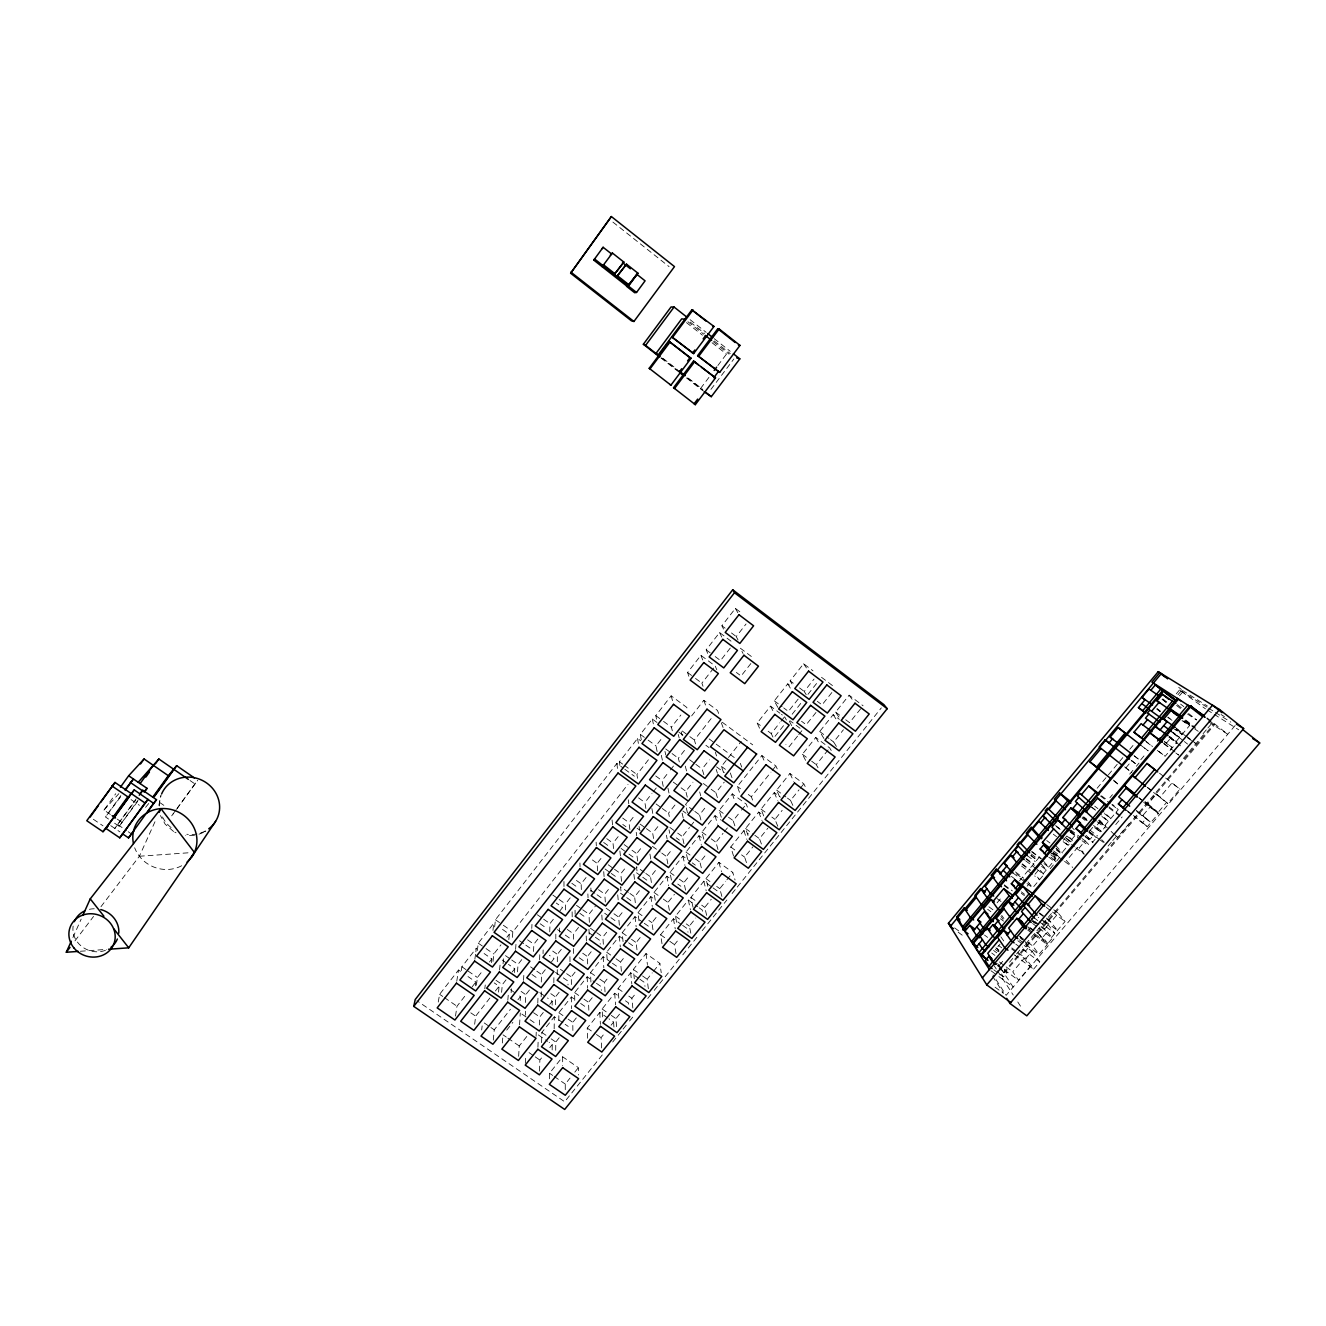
<?xml version="1.0" encoding="UTF-8"?>
<svg xmlns="http://www.w3.org/2000/svg" width="1326" height="1326" viewBox="0 0 1326 1326"><rect width="100%" height="100%" fill="white"/><g stroke="black" fill="none" stroke-linecap="round" stroke-linejoin="round"><path stroke-width="0.75" stroke-dasharray="5 3.75" d="M558.81 1020.688L558.859 1012.716L571.357 996.97L574.44 999.124M559.373 932.145L559.39 928.034M557.235 974.627L557.285 968.991M557.318 961.731L557.384 954.355L562.423 947.957M555.71 1050.308L555.776 1042.037L559.506 1037.346M555.379 1004.71L555.461 996.903L560.467 990.572M555.793 939.139L555.843 933.802M553.82 982.649L553.903 976.98M554.169 1028.81L554.301 1016.777L563.583 1023.208M552.163 1049.943L552.246 1044.507L549.163 1042.385M552.13 1005.174L552.196 1001.246L547.522 998.014M549.412 1078.8L549.511 1073.248L562.655 1056.805L578.401 1067.662L578.55 1074.988M549.76 931.847L549.942 923.609L554.981 917.161M541.588 1042.667L541.87 1032.44L554.301 1016.777M541.174 996.804L541.406 989.097M539.533 1071.143L539.864 1060.054L543.577 1055.397M543.047 953.593L543.146 949.946M539.467 1024.998L539.732 1016.976L543.461 1012.252M541.29 982.069L541.522 974.477L545.284 969.704M537.925 1047.225L538.141 1041.076M536.085 1036.269L536.234 1032.241M537.776 1003.169L537.991 997.351M539.599 959.709L539.798 954.223M533.533 951.471L533.848 944.195L538.886 937.78M158.855 805.363L161.026 795.053M525.328 1063.303L525.693 1055.993M531.776 928.449L531.975 924.355M525.328 1015.219L525.527 1011.257M525.361 1002.473L525.776 994.666L529.522 989.925M523.521 980.362L523.969 972.82M519.56 1024.882L520.273 1012.981M518.648 1056.325L519.245 1045.982L529.124 1033.534M520.19 1000.55L520.438 996.605L517.09 994.285M517.521 971.875L518.018 964.383L521.781 959.593M515.615 949.383L515.996 943.963M514.471 972.538L514.753 968.759L508.471 964.4M511.14 992.627L511.422 988.782M512.4 937.399L512.83 931.913L628.027 784.312M507.825 1000.218L508.289 994.367M502.339 1042.998L502.852 1036.882M508.836 939.587L509.3 934.15L501.526 928.714M501.609 992.329L502.289 984.638L506.035 979.881M503.068 963.77L503.565 958.234M498.543 992.113L499.09 986.279L494.233 982.898M499.554 970.085L500.267 962.659M493.289 1040.114L494.25 1029.821L510.46 1009.252M493.023 961.449L493.819 953.991L500.963 944.841M491.465 962.676L491.88 958.93L484.106 953.543M494.648 926.94L495.443 919.73L616.872 763.461L623.237 768.102M481.686 1029.97L482.134 1025.893M492.957 930.421L493.753 923.294L478.288 943.2L477.31 950.543M484.802 988.848L485.25 984.986M474.658 1024.269L475.653 1016.164L490.454 997.285M476.415 985.185L477.393 977.494L482.216 971.312M475.404 985.831L475.885 982.019L467.995 976.566M474.874 959.245L475.603 953.692M475.852 951.836L476.349 948.14L461.879 966.77L461 972.455M455.498 1016.081L456.989 1006.235L465.807 994.931M456.757 981.29L458.514 970.019L461.68 972.19M438.243 1002.075L439.619 994.318L458.514 970.019M72.913 937.532L81.168 919.117M100.975 906.686L139.379 856.248L155.125 821.44M110.34 814.413L103.975 810.087L115.743 793.727M108.517 819.054L105.467 816.982L120.848 795.6M120.484 796.976L105.467 816.982M136.197 798.799L114.749 828.518L135.716 800.142M114.6 823.214L119.174 826.313L138.119 800.059M119.174 826.313L137.639 801.401M175.993 809.904L171.269 816.402L173.258 813.783M177.17 808.28L196.778 781.462M176.607 809.258L197.723 780.235M700.658 388.369L709.261 376.949M717.863 365.528L726.466 354.092L729.234 354.937M710.935 389.396L733.858 358.998M74.969 940.863L93.549 916.448M723.548 629.088L721.908 625.756L735.383 608.402L741.764 613.225M688.857 676.293L687.564 672.497L700.907 655.342L715.228 666.066L716.802 669.796M641.32 739.875L640.325 734.389L652.293 718.99L656.983 722.455M707.67 653.386L706.194 649.823L719.587 632.568L732.333 642.165M619.888 765.467L619.441 761.754L637.541 738.466L640.723 740.803M656.569 719.189L655.773 715.626L671.155 695.835L686.785 707.421L687.862 710.918M738.035 639.994L736.245 636.563L746.057 623.982M703.029 686.288L701.885 683.172L715.228 666.066M730.261 648.049L720.515 660.563L712.559 654.596M506.913 937.2L509.3 934.15M657.132 751.477L655.956 745.858L661.939 738.184M672.332 730.808L671.387 727.162L680.868 715.012M489.46 962.03L491.88 958.93M637.524 778.312L636.928 774.5L648.994 759.036M472.106 986.859L475.885 982.019M691.658 715.874L703.824 700.31L717.499 710.471L718.891 714.117M750.864 663.547L741.101 675.995L736.344 672.431M495.394 990.986L499.09 986.279M679.31 761.92L678.365 758.223L686.735 747.549M560.036 910.713L562.572 907.498L556.274 903.056M565.456 909.934L565.423 903.951L570.511 897.47M581.335 889.597L581.153 883.796L586.258 877.282M597.595 870.834L597.131 863.342L602.965 855.9M613.54 848.59L613.026 843.154L620.071 834.187M629.883 829.612L628.988 822.634L634.872 815.125M645.878 808.512L644.867 802.462L651.978 793.412M653.154 791.904L656.702 787.379M663.249 786.384L662.039 780.583L669.182 771.483M670.359 769.958L673.94 765.417M512.25 971.941L514.753 968.759M695.537 743.869L694.36 739.974L711.416 718.244M517.936 999.771L520.438 996.605M703.857 774.649L702.15 768.981L709.344 759.848M621.546 881.359L620.767 873.751L626.618 866.342M653.585 838.513L652.674 833.176L659.751 824.192M669.315 816.501L668.602 813.07L675.713 804.053M687.282 797.175L685.791 791.257L692.951 782.191M551.55 961.764L554.053 958.582L549.362 955.3M573.578 939.206L573.495 933.835L578.55 927.404M589.357 922.349L589.009 914.227L595.374 906.155M605.336 902.012L604.772 894.138L609.877 887.658M637.69 861.005L636.695 853.629L642.58 846.187M506.714 1030.153L512.88 1022.346M687.846 801.567L685.476 804.567L693.283 810.269M723.432 772.246L721.427 766.411L741.251 741.333M777.782 707.338L774.301 700.841L787.743 683.835L792.451 687.382M791.987 683.918L790.13 680.835L803.622 663.746L813.02 670.857M759.549 728.206L757.163 723.068L770.522 706.161L779.92 713.206M717.416 797.639L715.874 792.699L724.245 782.125M587.667 963.903L587.385 956.51L591.181 951.72M619.358 925.217L618.629 917.062L623.734 910.614M635.32 902.724L634.607 896.79L639.729 890.326M651.398 882.552L650.519 876.817L657.547 867.933M667.856 863.872L666.464 856.48L672.348 849.038M683.967 843.651L682.36 836.507L689.47 827.54M690.647 826.048L694.194 821.556M700.907 819.982L699.531 814.827L706.675 805.81M549.693 1004.395L552.196 1001.246M571.39 984.505L571.291 976.897L576.329 970.549M603.347 944.228L602.882 937.034L606.695 932.228M798.169 699.084L788.39 711.399L783.699 707.885M806.208 694.625L804.219 691.459L814.048 679.061M772.942 737.074L771.235 733.576L779.754 722.852M780.964 721.311L784.611 716.72L781.478 714.366M792.169 714.233L801.948 701.918M807.998 694.294L817.827 681.929M775.014 736.378L783.517 725.67M739.477 792.285L737.372 786.451L761.886 755.571L775.876 765.947L777.6 769.677M607.142 959.527L606.645 952.184L619.341 936.222L627.082 941.709M638.999 920.808L637.988 912.719L650.801 896.591L655.458 899.923M655.243 900.271L654.016 892.448L666.895 876.237L671.553 879.586M671.42 880.033L669.995 872.442L682.923 856.148L690.68 861.767M687.63 859.43L685.99 852.088L698.984 835.728L703.642 839.109M703.808 839.192L701.935 832.098L715.012 815.656L721.228 820.197M721.278 817.23L719.173 810.418L732.3 793.876L746.289 804.153L748.146 809.208M574.755 1000.384L574.622 992.61L587.186 976.798L594.91 982.218M590.915 982.052L590.518 972.604L603.131 956.709L610.872 962.162M623.054 941.626L622.209 932.708L634.955 916.647L642.712 922.167M815.987 712.476L806.191 724.758L801.517 721.245M831.866 692.537L822.037 704.885L817.346 701.355M797.539 736.145L789.036 746.836L785.92 744.516M798.766 734.621L802.412 730.046L789.948 720.714M549.776 1047.623L552.246 1044.507M752.604 800.042L751.345 796.744L770.97 772.113M772.196 770.572L775.876 765.947M669.381 910.382L667.972 902.426L674.42 894.354M701.321 867.801L699.946 862.198L707.04 853.298M717.979 849.485L715.924 842.275L723.051 833.325M724.245 831.833L727.808 827.358M734.869 825.849L733.145 820.645L740.322 811.645M741.516 810.153L746.289 804.153M572.882 1030.435L572.766 1022.363L576.512 1017.655M588.827 1010.18L588.545 1002.323L592.308 997.6M605.037 991.947L604.441 982.367L608.236 977.61M621.397 971.312L620.585 962.013L625.657 955.648M636.977 949.83L636.149 942.587L641.254 936.189M652.956 929.692L651.944 922.664L657.066 916.233M685.575 890.21L683.951 882.486L689.835 875.11M823.894 738.483L819.7 731.504L833.159 714.664L839.358 719.338M838.944 717.134L835.595 712.128L849.121 695.205L863.077 705.78M805.611 760.362L802.363 754.262L815.755 737.505L829.695 747.947L831.501 750.964M662.005 943.731L660.613 934.78L673.409 918.752L681.116 924.272M676.608 922.266L675.481 916.167L688.36 900.072L697.609 906.719M733.576 856.082L730.759 846.999L743.853 830.623L748.494 834.021M748.013 835.529L745.56 828.501L758.704 812.042L763.345 815.457M763.71 815.921L761.041 809.125L774.251 792.6L780.434 797.158M618.811 998.196L618.032 988.566L630.679 972.754L638.37 978.174M634.309 978.837L633.314 969.455L646.011 953.56L659.867 963.372L661.226 972.687M693.034 907.266L690.896 897.404L703.824 881.226L711.532 886.796M707.819 886.282L705.913 878.624L718.891 862.364L732.781 872.442L735.052 880.016M779.522 796.677L776.638 790.114L789.915 773.506L803.838 783.848L805.462 787.08M602.551 1016.909L602.12 1008.987L614.684 993.257L619.292 996.489M587.6 1038.241L587.252 1028.098L599.766 1012.434L607.441 1017.788M836.408 746.422L833.64 741.963L843.435 729.748M860.624 708.846L849.552 722.653L844.894 719.156M818.009 767.771L816.286 764.654L829.695 747.947M676.045 953.709L674.47 944.642L679.592 938.261M690.796 933.156L689.354 926.095L695.785 918.056M746.472 862.662L744.648 857.126L752.986 846.734M761.439 844.032L759.45 838.662L767.82 828.236M777.798 826.28L774.948 819.352L782.158 810.368M632.85 1008.025L631.872 998.263L635.668 993.539M648.348 988.732L647.154 979.218L652.243 972.87M653.503 971.295L659.867 963.372M706.659 915.388L704.769 907.382L711.233 899.31M721.874 896.426L719.786 888.652L725.703 881.276M726.88 879.801L732.781 872.442M792.865 805.412L790.561 800.407L799.014 789.865M800.224 788.357L803.838 783.848M616.54 1026.655L615.944 1018.633L619.723 1013.942M601.606 1047.954L601.076 1037.694L604.822 1033.004M611.087 1025.197L613.59 1022.081L608.982 1018.865M565.274 1089.657L565.257 1084.055L570.031 1078.088M574.804 1072.137L578.401 1067.662M602.302 1054.932L564.677 1101.74L416.911 1000.716M612.695 1042.021L621.778 1030.716M623.071 1029.109L628.259 1022.661M629.552 1021.037L634.756 1014.589M647.734 998.445L652.922 991.981M654.215 990.373L681.465 956.477M682.774 954.853L697.045 937.101M702.233 930.637L726.897 899.973M732.085 893.525L735.98 888.669M737.273 887.061L881.326 707.885M145.545 807.368L148.96 803.241M997.086 902.824L1000.417 898.846M1019.479 880.862L1041.341 854.789M1097.132 788.241L1123.122 757.245M1129.769 749.323L1134.327 743.869M1176.278 693.846L1180.256 689.089L1207.406 706.029M1177.919 694.774L1181.847 690.084M1179.46 695.835L1183.438 691.078L1178.698 687.332M1066.469 836.408L1063.253 840.253L1068.076 845.424L1072.419 840.253L1067.546 835.131M1038.258 870.37L1035.059 874.182L1039.601 879.652L1034.661 875.956M1125.973 767.737L1131.89 760.693L1136.349 764.273M1027.153 886.116L1029.307 883.547M1056.01 861.817L1053.905 859.447L1057.369 855.336L1052.778 851.856M1043.048 873.884L1055.877 858.618L1049.678 851.64M1071.574 839.607L1074.889 835.662L1068.342 828.866M1056.242 849.916L1061.165 853.646L1065.773 848.159M1013.031 873.005L1032.739 887.807L1042.833 875.806M1133.995 755.704L1140.145 760.478L1145.913 753.616M1050.142 868.779L1055.446 862.464M1056.772 860.889L1059.424 857.723M1109.829 797.804L1112.481 794.639M1129.719 774.135L1135.023 767.837M1136.349 766.262L1139.001 763.096M1089.491 831.187L1092.939 827.109M1100.514 821.043L1096.072 826.297L1101.359 831.468L1105.834 826.164L1099.188 819.949M1166.35 743.273L1170.875 737.902M1081.95 838.446L1085.182 840.899L1079.231 847.96L1083.342 852.287M997.815 946.747L999.986 944.178M1088.895 831.518L1093.585 835.098L1090.022 839.308L1085.348 835.745M1104.956 825.485L1118.282 809.672L1112.531 804.434M1176.096 741.549L1189.704 725.405L1183.14 720.996M1084.917 836.076L1092.757 842.043L1095.077 839.292M1157.233 750.367L1165.123 756.301L1176.974 742.245L1169.615 736.477M1115.73 824.573L1122.144 816.965M999.489 965.146L1002.804 961.217M1009.517 962.245L1015.418 955.284M1016.594 953.891L1019.926 949.946M1108.088 846.054L1111.602 841.894M1112.763 840.518L1116.277 836.375L1111.105 831.402M1203.08 733.676L1206.677 729.399M1207.887 727.991L1211.5 723.714M1025.578 944.145L1051.667 913.283M1183.339 758.489L1203.395 734.786M1129.222 823.446L1117.503 837.303L1113.359 833.325M1004.677 972.737L1004.113 971.875L1213.721 724.112L1214.583 724.676L1004.677 972.737L999.671 969.057M1039.269 921.719L1054.932 933.421L1046.96 923.211L1049.413 920.31L1039.501 912.885M1144.935 801.501L1148.101 803.937L1156.405 794.108L1167.808 803.457L1179.925 789.152L1172.018 782.937L1160.051 797.059L1153.786 792.202M1000.185 974.544L1003.401 976.897L1006.964 972.687L1003.086 966.869M1034.761 933.918L1047.755 943.615L1052.347 938.211L1044.739 928.863L1048.186 924.786L1038.258 917.36M1046.778 904.531L1058.363 913.233L1050.855 922.117L1045.882 918.404M1136.432 810.518L1142.879 815.473L1150.288 806.722L1158.377 813.634L1147.272 826.728L1134.227 816.7M1040.943 936.289L1047.258 944.609L1038.954 954.405L1032.755 945.952L1040.943 936.289L1036.136 932.692M1024.219 958.267L1030.087 966.588L1018.467 980.262L1012.749 971.792L1024.219 958.267L1017.97 953.626M1047.755 943.615L1042.866 937.15L1047.391 931.813L1040.96 926.99M1032.076 951.289L1039.766 961.897L1033.584 969.173L1025.993 958.449L1032.076 951.289L1024.202 945.438M1126.487 810.153L1142.664 822.601L1146.211 818.424L1136.515 810.948M1051.435 937.532L1065.06 921.471L1058.363 913.233M1145.233 802.545L1158.079 812.457L1166.548 802.479M1235.152 725.537L1006.152 995.345L993.075 974.958M103.975 810.087L118.859 793.677M204.569 831.783L205.779 831.07M203.309 832.446L198.999 834.203M194.491 835.314L185.706 835.529M139.379 856.248L190.298 852.668M80.389 951.256L106.577 949.399M174.8 832.181L176.06 832.794M173.573 831.485L165.186 824.208L160.429 815.573M1221.047 714.532L1224.462 716.653M1206.875 707.123L1179.494 690.001L1205.45 708.813M1208.583 708.2L1213.721 711.416M1215.428 712.476L1230.826 722.123M1207.19 709.924L1212.445 713.222M1214.202 714.333L1238.699 729.764M1208.666 721.908L1227.76 734.256L1213.439 722.952M1187.532 714.068L1196.566 720.001M1194.809 729.002L1198.24 731.322M1182.046 720.582L1189.505 725.587M110.738 825.65L119.937 831.899M93.35 819.269L102.997 825.816M117.235 819.12L122.34 822.601M117.964 824.755L126.5 830.557M128.208 831.734L131.622 834.054M1167.858 717.465L1172.565 720.681L1167.957 717.051M131.059 799.595L139.412 805.313M529.057 1052.629L533.682 1055.811M535.223 1056.872L539.864 1060.054M470.796 1012.832L475.653 1016.164M503.018 1034.844L506.267 1037.065M507.891 1038.175L519.245 1045.982M484.255 1022.959L489.261 1026.39M490.918 1027.534L494.25 1029.821M159.717 802.512L164.557 805.827M439.619 994.318L442.785 996.472M444.359 997.566L456.989 1006.235M549.511 1073.248L552.66 1075.419M554.235 1076.497L565.257 1084.055M538.339 1034.926L547.605 1041.308M533.516 1012.683L539.732 1016.976M461.879 966.77L466.52 969.986M468.078 971.063L477.393 977.494M189.999 780.517L194.905 783.898M521.897 1014.092L528.394 1018.583M530.019 1019.711L536.516 1024.202M541.87 1032.44L549.594 1037.777M551.152 1038.838L555.776 1042.037M1172.234 727.609L1182.079 734.438L1175.615 729.366M1187.433 737.737L1195.919 743.621L1184.731 734.836M539.748 992.61L545.964 996.937M587.252 1028.098L594.926 1033.418M596.468 1034.495L601.076 1037.694M558.859 1012.716L566.583 1018.07M568.125 1019.147L572.766 1022.363M521.085 991.417L525.776 994.666M565.125 1024.285L568.224 1026.423M510.427 989.66L515.433 993.124M496.023 980.295L502.289 984.638M530.582 966.853L535.273 970.118M536.831 971.212L541.522 974.477M580.639 1003.434L585.263 1006.666M505.471 955.632L510.178 958.913M511.737 960.007L518.018 964.383M531.991 974.494L538.24 978.853M478.288 943.2L484.487 947.51M486.045 948.587L493.819 953.991M502.189 960.024L506.897 963.306M550.787 993.655L555.461 996.903M495.443 919.73L501.758 924.156M503.35 925.266L512.83 931.913M519.543 940.747L524.251 944.046M525.825 945.14L530.533 948.438M560.401 969.289L565.075 972.555M566.633 973.649L571.291 976.897M555.528 972.406L561.76 976.748M563.301 977.842L567.976 981.107L568.009 984.92M602.12 1008.987L609.794 1014.357M611.336 1015.418L615.944 1018.633M574.622 992.61L582.363 998.014M583.904 999.091L588.545 1002.323M579.213 957.753L583.871 961.018M618.032 988.566L622.656 991.798M628.806 996.108L631.872 998.263M590.518 972.604L598.258 978.024M599.8 979.118L604.441 982.367M625.441 1000.798L628.524 1002.953L628.889 1006.882M552.693 951.073L557.384 954.355M596.468 983.312L601.109 986.561L601.324 990.406M527.566 939.803L533.848 944.195M1169.781 730.527L1179.576 737.422L1173.112 732.333M639.911 979.251L644.519 982.5L644.983 986.329M567.23 929.427L573.495 933.835M612.43 963.256L617.071 966.521M537.361 914.758L542.069 918.073M543.643 919.183L549.942 923.609M557.467 929.576L563.716 933.968M565.29 935.079L569.981 938.377M582.711 953.228L587.385 956.51M540.146 923.741L546.428 928.167M590.418 928.233L595.092 931.532M596.65 932.626L602.882 937.034M589.125 932.858L593.799 936.139M595.357 937.25L600.015 940.548L600.23 944.162M633.314 969.455L641.005 974.875M642.546 975.953L647.154 979.218M606.645 952.184L614.386 957.654M615.944 958.731L620.585 962.013M604.689 913.249L609.363 916.564M610.921 917.675L615.595 920.99M622.209 932.708L629.949 938.195M631.507 939.289L636.149 942.587M576.495 905.36L581.186 908.691M582.744 909.802L589.009 914.227M628.623 942.803L633.264 946.084M579.893 913.349L586.142 917.774M552.843 895.05L557.566 898.382M559.124 899.492L565.423 903.951M598.507 889.68L604.772 894.138M644.254 923.277L648.911 926.576M660.613 934.78L668.304 940.267M669.845 941.361L674.47 944.642M590.766 890.293L595.473 893.641M597.031 894.752L601.739 898.1M576.429 880.447L581.153 883.796M571.821 883.282L578.119 887.757M606.148 908.211L612.38 912.636M613.938 913.747L618.629 917.062M1169.499 736.858L1176.974 742.245M592.407 859.961L597.131 863.342M605.021 868.961L609.728 872.326M611.286 873.453L617.551 877.928M682.658 925.366L687.282 928.664L687.995 932.211M628.358 892.348L620.568 886.779L621.347 894.553M629.916 893.459L634.607 896.79M620.469 893.16L625.159 896.509M626.717 897.619L631.391 900.951M637.988 912.719L642.646 916.034M648.845 920.459L651.944 922.664M636.513 872.773L641.187 876.121M642.745 877.248L647.436 880.597M654.016 892.448L661.773 897.984M663.332 899.094L667.972 902.426M608.236 864.784L612.943 868.149M614.502 869.259L620.767 873.751M675.481 916.167L680.105 919.482M686.271 923.89L689.354 926.095M624.165 844.612L630.43 849.121M632.005 850.248L636.695 853.629M677.752 884.044L680.851 886.265M690.896 897.404L695.52 900.735M701.686 905.161L704.769 907.382M621.082 848.441L627.347 852.95M628.922 854.077L633.613 857.458M606.728 838.629L613.026 843.154M699.15 907.813L702.233 910.034L703.145 914.062M603.661 842.458L609.96 846.982M644.27 872.342L636.463 866.74L637.458 874.265M645.828 873.453L650.519 876.817M622.673 818.076L628.988 822.634M705.913 878.624L710.537 881.956M716.703 886.414L719.786 888.652M713.073 887.906L717.697 891.254M622.772 824.44L625.922 826.728M652.409 846.336L660.215 851.972M661.773 853.099L666.464 856.48M669.995 872.442L677.752 878.027M679.293 879.138L683.951 882.486M676.293 837.866L679.409 840.12M685.99 852.088L693.747 857.707M695.288 858.834L699.946 862.198M640.126 824.109L644.834 827.507M646.408 828.634L652.674 833.176M692.238 862.878L695.338 865.132M637.06 828.186L640.209 830.457M656.038 803.937L660.746 807.368M662.32 808.512L668.602 813.07M638.568 797.887L644.867 802.462M669.862 827.441L676.111 831.982M677.669 833.109L682.36 836.507M1164.41 741.864L1172.399 747.665L1164.543 741.532M694.841 811.413L699.531 814.827M619.441 761.754L622.607 764.074M624.198 765.235L636.928 774.5M682.89 810.965L686.006 813.236M624.828 769.262L634.358 776.207M730.759 846.999L735.4 850.38M741.565 854.872L744.648 857.126M701.935 832.098L709.708 837.75M711.266 838.877L715.924 842.275M1175.913 753.052L1178.88 755.223M745.56 828.501L753.284 834.153M754.825 835.281L759.45 838.662M719.173 810.418L726.93 816.103M728.488 817.23L733.145 820.645M673.227 782.075L679.509 786.666M681.083 787.81L685.791 791.257M655.724 775.975L662.039 780.583M995.064 987.19L1002.986 993.008M665.718 748.941L670.459 752.422M672.05 753.582L678.365 758.223M640.325 734.389L646.574 738.98M648.132 740.123L655.956 745.858M703.36 783.517L709.609 788.108M711.184 789.252L715.874 792.699M678.879 732.118L683.619 735.615M999.108 968.195L1004.113 971.875M655.773 715.626L662.022 720.233M663.58 721.394L671.387 727.162M721.427 766.411L728.819 771.865M993.787 969.82L998.594 973.35M716.521 766.859L724.344 772.61M990.97 970.748L997.318 975.406M998.892 976.582L1013.163 987.091L1000.964 968.61M737.372 786.451L740.472 788.738M748.245 794.456L751.345 796.744M761.041 809.125L765.666 812.54M771.848 817.081L774.948 819.352M689.57 759.732L694.294 763.196M695.868 764.356L702.15 768.981M995.843 947.875L998.992 950.195M995.296 949.383L998.412 951.703M709.145 738.93L736.361 759.069M993.605 950.477L996.787 952.83M776.638 790.114L785.92 796.976M787.462 798.119L790.561 800.407M991.749 953.046L994.914 955.383M954.654 927.918L960.919 932.543M999.423 961.947L1004.428 965.643M1006.086 966.869L1012.749 971.792M705.896 745.278L709.045 747.599M958.201 932.211L964.499 936.869M682.227 731.007L688.293 735.499M689.818 736.61L694.36 739.974M997.931 965.113L1002.671 968.61M1004.246 969.77L1018.467 980.262M997.351 965.593L1006.964 972.687M1017.887 940.747L1022.611 944.261M722.256 722.239L752.704 744.847M1015.766 944.095L1039.766 961.897M1011.821 947.941L1016.545 951.455M1018.119 952.615L1025.993 958.449M1011.721 949.002L1016.412 952.482M1014.274 954.869L1033.584 969.173M984.489 935.062L987.621 937.383M998.577 945.488L1001.694 947.808M1028.247 929.078L1033.136 932.708M1027.733 930.073L1032.622 933.703M1034.247 934.913L1047.258 944.609M988.914 906.802L993.622 910.316M987.655 909.288L990.87 911.691M1000.368 918.752L1003.55 921.106M1019.909 936.405L1026.341 941.178M1027.948 942.372L1032.755 945.952M1020.142 937.83L1023.324 940.2M1019.362 939.852L1024.318 943.532M1025.777 944.609L1038.954 954.405M1044.905 921.089L1057.435 930.454L1049.413 920.31M1043.645 920.741L1046.96 923.211M1034.578 918.205L1037.711 920.542M1034.81 921.437L1039.783 925.15M1041.424 926.393L1044.739 928.863M1032.904 920.99L1039.335 925.797M1032.158 921.238L1035.324 923.609M1032.656 923.509L1037.711 927.288M1038.904 928.183L1052.347 938.211M997.003 898.531L1001.942 902.194M802.363 754.262L810.103 760.047M811.645 761.19L816.286 764.654M757.163 723.068L760.295 725.405M768.119 731.239L771.235 733.576M1029.987 927.554L1034.81 931.15M1036.418 932.36L1042.866 937.15M687.564 672.497L693.929 677.238M695.52 678.431L701.885 683.172M1029.705 927.902L1034.529 931.498M819.7 731.504L828.999 738.483M830.54 739.643L833.64 741.963M1011.39 876.387L1014.655 878.823M706.194 649.823L710.968 653.403M774.301 700.841L782.141 706.708M1046.28 907.382L1050.971 910.896M1052.546 912.073L1065.06 921.471M1021.318 891.851L1024.6 894.304M1021.318 893.31L1024.401 895.614M1004.263 884.84L1012.351 890.89M1004.23 885.718L1009.103 889.365M1039.253 913.448L1044.225 917.161M751.345 656.486L740.256 648.132L743.008 653.469M1022.23 863.856L1030.335 869.955M1022.031 864.37L1030.169 870.502M1021.517 866.06L1033.02 874.712M1015.467 871.928L1023.573 878.027M1016.246 873.751L1026.042 881.094M1031.91 851.491L1041.275 858.552M1031.645 851.822L1041.026 858.9M1031.297 854.027L1037.628 858.8M1043.96 863.574L1048.7 867.154L1042.601 860.093M1031.147 855.436L1037.396 860.143M1030.716 855.585L1036.965 860.292M1027.352 855.651L1035.258 861.618M1041.59 866.392L1046.347 869.972L1040.181 862.762M721.908 625.756L725.09 628.159M731.471 632.966L736.245 636.563M835.595 712.128L843.353 717.979M1025.91 858.27L1033.716 864.171M790.13 680.835L793.263 683.188M799.528 687.912L804.219 691.459M1026.291 859.265L1034.446 865.414M1025.644 860.773L1035.689 868.331M1037.33 869.574L1043.91 874.53L1039.319 869.094M1046.744 840.551L1049.993 843.005M1056.076 848.541L1062.292 853.248M1053.64 850.911L1060.071 855.784M821.507 677.288L833.988 686.735M1053.209 852.751L1062.955 860.126M1064.579 861.353L1071.077 866.276M1052.33 853.032L1058.496 857.707M1050.822 854.789L1057.037 859.497M1050.855 857.126L1053.905 859.447M1048.833 857.176L1055.015 861.85M1055.595 825.518L1060.286 829.098M1056.142 826.446L1061.032 830.175M1066.817 835.993L1072.419 840.253M1066.369 838.181L1071.193 841.844M1066.469 838.778L1071.275 842.441M1064.563 839.225L1074.375 846.684M1075.933 847.861L1084.171 854.126M1053.292 834.187L1056.573 836.689M1063.154 841.678L1068.076 845.424M1140.924 745.311L1148.217 750.881L1142.067 746.09M1089.889 830.109L1097.63 836.01M1089.21 831.634L1098.641 838.844M1100.215 840.038L1103.365 842.441M1088.779 832.529L1095.077 837.319M1085.182 836.789L1093.055 842.789M1070.695 829.877L1080.342 837.22M1070.662 830.855L1077.441 836.623M1070.364 831.833L1080.425 839.491M1082.066 840.734L1088.596 845.706M1070.132 832.032L1074.889 835.662M1101.906 816.468L1108.37 821.424L1099.784 813.302M1098.492 820.529L1105.834 826.164M1099.469 821.739L1107.227 827.673M1099.138 821.888L1105.669 826.91M1097.331 821.871L1105.254 827.938M1083.657 816.799L1086.756 819.186M1083.243 817.462L1087.884 821.009M1082.546 817.098L1087.254 820.695M1093.519 825.485L1101.359 831.468M1082.066 818.043L1085.198 820.429M1094.596 827.623L1100.878 832.413L1094.083 825.75M1101.508 795.766L1107.906 800.672M1100.497 795.998L1110.21 803.457M1111.818 804.7L1118.282 809.672M1109.05 806.904L1120.52 815.705M1109.05 807.948L1119.906 816.302M1094.663 806.125L1097.895 808.611M1104.359 813.567L1110.823 818.523L1102.204 810.435M1091.828 807.186L1095.011 809.639M1091.547 807.202L1096.337 810.882M1137.807 812.457L1150.852 822.501L1142.879 815.473M1127.713 811.678L1132.603 815.44M1138.802 797.572L1143.625 801.302M1139.017 798.02L1150.288 806.722M1143.708 802.313L1158.377 813.634M1113.84 780.948L1118.614 784.644M1131.211 760.411L1137.625 765.384M1125.128 767.505L1131.608 772.528M1147.537 787.362L1152.228 790.992M1147.205 787.495L1152.095 791.29M1153.537 792.401L1167.808 803.457M1159.488 773.191L1164.178 776.854M1165.67 778.064L1179.925 789.152M1164.162 743.488L1178.549 754.743M1163.482 743.488L1171.355 749.638M663.066 358.418L677.288 369.523M688.343 378.159L702.565 389.264M661.624 357.887L678.299 370.915M687.249 377.91L703.277 390.424M660.945 357.987L678.531 371.728M686.536 377.976L702.515 390.457M1144.719 740.372L1152.559 746.505M1158.841 751.394L1165.123 756.301M1146.377 741.914L1152.576 746.753M1175.134 727.294L1183.123 733.576M1176.709 728.985L1186.24 736.46M1176.377 729.051L1182.709 734.024M1173.178 732.781L1182.775 740.306M1184.367 741.549L1187.566 744.068M1173.178 733.179L1179.527 738.151M1169.648 736.974L1176.046 741.98M1169.681 737.322L1180.786 746.041M1168.869 737.074L1176.742 743.24M687.912 321.721L703.725 334.185M713.222 341.66L729.035 354.125M686.503 322.632L702.482 335.213M712.079 342.771L726.466 354.092M1162.803 698.868L1167.41 702.498M1163.051 699.83L1166.101 702.233M1162.007 699.25L1166.897 703.095M1185.742 720.035L1195.19 727.46M1185.809 720.946L1195.406 728.488M1184.715 720.449L1192.472 726.565M1185.328 721.559L1191.643 726.515M1184.532 721.344L1190.897 726.35M1157.2 708.598L1160.267 711.018M1157.333 709.178L1160.383 711.581M1156.603 708.946L1159.852 711.498M1207.074 717.93L1211.848 721.692M1206.776 718.51L1214.583 724.676M1209.047 720.416L1213.721 724.112M1180.604 704.106L1183.82 706.642M690.1 319.682L706.145 332.329M714.167 338.644L730.212 351.291M1177.389 704.686L1182.162 708.449M1188.527 713.471L1196.483 719.736M690.249 322.085L704.653 333.439M714.266 340.997L730.261 353.611M1176.56 705.432L1181.267 709.145M1134.393 755.936L1140.145 760.478M612.91 222.105L669.066 266.625M1124.663 766.809L1131.874 772.577M1148.101 803.937L1158.079 812.457M1113.508 780.086L1118.879 784.71M1142.664 822.601L1147.272 826.728M1101.724 839.723L1104.276 842.259M1093.585 835.098L1095.906 837.402M1086.06 835.264L1092.757 842.043M1085.182 840.899L1089.326 845.176M1070.778 826.164L1074.673 830.159M1084.071 854.043L1077.707 847.331L1066.502 860.657L1072.701 867.502M1055.861 845.656L1062.524 852.966M1056.126 848.093L1061.165 853.646M1057.369 855.336L1059.474 857.69M1052.015 853.281L1057.286 859.198M1027.998 881.939L1032.739 887.807M1031.114 918.089L1035.589 923.957M1027.7 926.526L1030.087 929.741M849.121 695.205L853.811 701.603M1024.915 941.377L1028.976 946.996L1025.396 951.239L1022.363 946.996M1019.694 936.007L1022.048 939.256M1001.677 915.338L1003.931 918.47M1000.964 916.448L1003.053 919.366M1000.881 936.836L1005.44 943.416M996.738 948.04L998.975 951.372M803.622 663.746L807.6 669.663M997.649 963.554L999.854 966.919M833.159 714.664L837.584 721.361M1001.478 973.964L1003.401 976.897M994.036 965.577L996.29 969.041M997.417 970.765L1013.246 995.03M1017.771 1001.959L1021.153 1007.163M992.528 976.168L1003.434 993.24M787.743 683.835L791.44 690.067M815.755 737.505L819.866 744.566M735.383 608.402L738.068 613.142M789.301 721.245L792.07 726.333M784.611 716.72L786.417 720.084M770.522 706.161L773.92 712.742M789.915 773.506L793.76 781.428M719.587 632.568L722.024 637.673M761.886 755.571L765.119 762.881M774.251 792.6L777.815 800.821M700.907 655.342L703.045 660.779M740.306 763.328L741.764 767.108M758.704 812.042L762.002 820.579M721.311 722.786L723.283 727.991M730.311 772.959L732.068 777.881M703.824 700.31L706.36 707.421M732.3 793.876L735.168 802.131M743.853 830.623L746.886 839.457M715.327 752.256L716.57 755.903M716.189 769.461L717.432 773.207M715.012 815.656L717.565 824.258M699.664 791.92L700.758 795.849M718.891 862.364L721.51 871.696M671.155 695.835L673.044 702.631M681.232 731.786L682.277 735.599M678.232 734.438L679.177 737.936M685.26 766.113L686.752 771.732M698.984 835.728L701.272 844.629M686.304 807.948L687.531 813.004M703.824 881.226L706.178 890.84M682.128 813.236L683.321 818.341M664.972 751.411L665.801 755.024M661.309 755.306L662.519 760.793M667.939 788.158L669.216 794.025M682.923 856.148L684.945 865.381M652.293 718.99L653.817 726.068M688.36 900.072L690.448 909.984M669.017 829.827L669.729 833.325M666.398 835.231L667.094 838.778M666.895 876.237L668.635 885.785M673.409 918.752L675.249 928.946M651.895 808.495L652.972 814.578M637.541 738.466L638.751 745.527M649.939 854.077L650.817 859.563M650.801 896.591L652.276 906.454M639.066 826.463L639.58 829.943M636.231 832.33L636.729 835.844M628.275 799.81L628.806 803.805M646.011 953.56L647.419 964.582M633.861 874.315L634.574 880M616.872 763.461L617.783 771.135M634.955 916.647L636.149 926.824M619.888 850.96L620.469 856.414M630.679 972.754L631.822 984.074M612.065 819.932L612.562 825.12M617.717 894.851L618.264 900.719M619.341 936.222L620.303 946.979M614.684 993.257L615.562 1004.909M603.728 871.613L604.142 877.282M613.59 1022.081L614.021 1028.114M601.822 915.073L602.219 921.139M596.12 842.176L596.335 845.756M603.131 956.709L603.827 967.798M599.766 1012.434L600.396 1024.368M590.866 887.989L591.048 891.851M587.882 893.923L588.048 897.818M588.959 929.195L589.208 935.394M586.208 935.99L586.407 941.344M587.186 976.798L587.6 988.202M579.926 862.977L580.042 866.674M575.053 910.249L575.119 914.244M573.396 948.488L573.495 953.958M572.119 911.824L572.219 917.857M571.357 996.97L571.506 1008.688M569.931 956.692L569.998 962.195M563.964 881.525L563.981 887.293M562.655 1056.805L562.655 1065.872M105.4 950.361A23.205 21.266 20.8 0 1 82.113 946.747A23.205 21.266 20.8 0 1 73.129 926.062M89.389 909.321A23.205 21.266 20.8 0 1 94.245 908.774M205.232 831.021A30.349 28.41 23.3 0 1 186.8 834.253M171.104 827.59A30.349 28.41 23.3 0 1 162.021 815.987M159.568 805.959A30.349 28.41 23.3 0 1 160.894 795.898M181.662 865.762A32.388 30.133 22.5 0 1 134.672 847.778"/><path stroke-width="1.5" d="M413.762 1006.384L415.204 999.555L732.714 589.788L883.928 704.653L887.193 708.714L564.694 1109.448L413.762 1006.384L734.471 592.739L732.714 589.788M570.628 273.239L611.369 216.552L674.486 266.609L633.927 321.472L631.507 320.875L570.628 273.239L611.369 216.552M78.383 951.405L66.3 952.25L71.256 941.211M82.809 915.421L90.251 898.862L160.927 808.611L194.375 852.386L128.721 947.825L108.583 949.25M159.269 812.291L160.927 808.611M191.474 857.309L215.591 821.391M637.955 273.206L629.253 285.04L626.485 285.819L593.783 260.111L594.578 258.984L628.126 285.355L637.955 273.206L626.518 264.172L616.872 276.521L626.518 264.172M602.103 248.708L603.115 247.282L611.535 253.912M131.092 793.462L105.914 828.402L119.788 837.833L148.015 799.363L144.998 802.992L114.997 782.439L86.77 820.728L102.964 831.717L108.119 825.883M90.135 817.081L98.422 805.528M100.793 802.23L114.997 782.439M120.434 787.18L128.672 775.743L144.086 758.969L168.319 775.693L176.689 765.682L194.474 777.997M140.506 763.958L144.086 758.969M125.589 789.02L133.412 779.008L125.191 790.445M113.506 816.584L127.627 796.992M102.964 831.717L134.224 789.898L153.551 803.291L156.501 799.694L142.81 790.313L139.777 793.843M113.97 818.009L129.451 796.512M131.838 793.213L134.224 789.898M140.142 783.533L153.286 765.301M145.91 777.003L149.44 772.097M155.341 763.909L158.871 759.002L188.375 779.39M139.263 795.235L142.81 790.313M144.7 791.622L147.053 788.357L128.672 775.743M119.788 837.833L144.998 802.992M152.772 797.175L168.319 775.693M153.634 796.976L173.706 769.246M154.429 796.445L176.689 765.682M122.39 833.722L128.523 837.883L153.551 803.291M133.992 830.772L128.523 837.883M147.02 812.788L156.501 799.694M593.783 260.111L603.115 247.282M602.999 265.598L612.397 253.034L623.866 262.084L614.269 274.465L623.866 262.084M628.192 285.886L636.745 274.25L645.082 280.83L636.53 292.449L634.673 292.731L626.552 286.333L628.192 285.886L636.53 292.449M659.354 356.744L643.359 344.263L671.055 306.952L674.072 307.035L686.901 317.146M643.359 344.263L645.596 345.373L674.072 307.035M693.647 353.594L671.735 336.887L693.647 353.594L713.968 326.461L691.857 309.87L658.326 354.722L655.956 353.462L681.713 318.853L684.746 319.234M670.906 385.17L649.21 368.313L669.199 341.495L691.078 358.235L670.906 385.17L669.928 384.457M672.713 337.185L693.034 309.919M670.16 341.843L650.005 368.91L649.21 368.313M692.47 353.164L694.841 349.998M703.128 338.909L705.498 335.76M679.343 371.877L681.697 368.744M687.581 360.887L689.934 357.755L691.078 358.235M695.338 404.662L673.558 387.722L693.548 361.053L715.526 377.86L695.338 404.662L694.144 403.767L697.675 399.076M697.625 355.633L717.764 328.749L719.173 328.964L739.991 345.406L719.637 372.407L697.625 355.633L719.637 372.407M694.741 361.567L674.553 388.485L673.558 387.722M698.835 356.097L719.173 328.964M714.167 370.418L716.637 367.153M713.769 377.728L718.576 371.33M704.123 391.7L711.3 396.673L739.825 358.865L733.411 353.81M66.3 952.25L70.013 947.377M747.549 747.334L724.758 776.124L733.825 782.788L756.649 753.98M1010.777 1002.539L986.776 984.92L948.388 923.294L1158.228 671.669L1219.539 709.526L1243.655 728.62L1009.981 1003.467L1026.805 1015.832L1259.7 742.991L1242.81 729.615M1070.977 801.733L1059.54 792.981L1054.336 799.213L1065.507 809.705M966.074 929.045L962.825 926.642L956.643 917.012L964.101 908.045L967.3 910.415M1001.495 886.796L998.213 884.326L991.318 875.16L996.274 869.226L1001.13 872.856M985.351 892.133L980.627 888.602L974.925 895.431L981.306 904.564L984.489 906.934M1109.796 743.538L1105.055 739.858L1099.155 746.936L1122.011 765.085M1161.311 673.575L950.328 926.393L953.477 928.73M1052.695 825.253L1043.081 816.004L1046.363 812.092M1145.216 699.995L1141.968 697.443L1148.996 689.006L1159.72 696.448M1024.186 859.662L1014.97 850.032L1018.219 846.154M1048.883 809.473L1056.026 800.921M1013.031 873.005L1004.097 863.392L1010.86 855.287L1014.108 857.74M1020.705 843.551L1027.783 835.082M992.876 877.215L985.201 886.398L990.439 893.625L993.721 896.078M965.61 910.299L976.334 897.453M1132.454 754.511L1110.16 737.09L1118.116 727.543L1140.526 744.897M1110.641 778.478L1089.873 761.82L1101.011 748.477M1150.869 690.233L1155.311 684.912L1176.51 700.791M1040.446 822.932L1044.739 817.777M1012.252 857.01L1016.528 851.905M983.594 892.763L986.925 888.768M1108.984 743.024L1112.431 738.88M1144.52 712.41L1138.421 707.62L1145.134 699.598M1000.019 874.116L1006.467 866.392M1138.421 707.62L1142.747 710.653L1161.145 688.658M1041.44 838.712L1038.159 836.209L1067.645 800.954L1059.54 792.981M962.825 926.642L1038.987 835.579L1031.363 827.076L1026.208 833.258L1036.899 844.248M1096.304 767.406L1125.161 732.913M1163.714 690.664L963.256 930.272L962.759 929.493L1162.935 690.166L1176.576 700.808M994.334 901.945L991.086 899.509L983.395 908.691L990.19 918.454L993.489 920.907M1160.117 703.327L1156.985 700.874L1162.471 694.327L1175.797 703.426M974.792 928.996L969.853 925.333L964.831 931.316L968.129 933.769M1062.656 823.744L1057.833 820.065L1051.883 827.175L1062.955 837.999M1078.767 797.423L1075.403 801.451L1085.563 810.634M1148.913 714.034L1145.465 718.145L1156.67 726.333M1081.386 794.722L1088.745 785.937L1098.326 793.313M1143.277 739.494L1133.979 732.234L1141.139 723.664L1151.996 731.72M1151.598 711.25L1159.106 702.283M1072.369 826.512L1062.839 817.545L1070.844 807.982L1080.143 815.092M986.229 929.974L983.096 927.653L977.693 919.647L984.538 911.459L987.853 913.929M992.726 901.796L1003.765 888.602L1013.395 895.796M1051.584 851.524L1042.402 842.408L1053.606 829.015M1088.745 785.937L1095.657 792.268L1077.856 813.501L1072.784 808.495L1077.209 803.208M1143.029 725.04L1147.554 719.637M1047.291 856.016L1040.131 849.021L1043.579 844.911L1051.236 850.695M1018.235 890.989L1011.34 883.762L1014.755 879.668L1022.412 885.403M1061.463 823.86L1064.944 819.7M973.433 930.802L979.964 922.995M1044.208 853.679L1047.689 849.518L1043.579 844.911M990.19 918.454L1009.185 895.779L1003.765 888.602M1015.152 888.685L1018.6 884.558L1014.755 879.668M1048.336 849.054L1077.358 814.446L1070.844 807.982M1133.979 732.234L1141.587 737.936L1172.615 700.924M984.538 911.459L990.041 919.366L971.411 941.576L974.544 943.897M1127.233 757.312L1130.73 753.151M1013.86 905.21L1007.578 900.52L1002.423 906.669L1009.782 916.747L1012.981 919.117M1087.635 830.441L1075.95 819.451L1083.988 809.871L1087.088 812.241M1181.615 718.012L1169.2 708.25L1177.455 698.404L1180.571 700.841M1177.621 698.57L972.422 943.117L977.328 946.731M1178.416 699.084L972.952 943.93L977.859 947.56M990.24 930.272L987.091 927.935L980.129 936.239L985.649 944.609L988.831 946.963M1033.849 894.453L1022.827 886.199L1015.782 894.586L1024.998 904.829M1004.876 928.747L1001.694 926.377L996.091 918.454L1004.08 908.923M1166.913 721.626L1163.747 719.14L1171.107 710.371L1182.61 718.427M1086.044 811.877L1097.597 798.103L1107.425 805.644M988.467 929.957L992.859 924.719L997.6 928.233M997.931 921.056L994.45 925.183L1001.329 932.874M982.45 939.753L975.803 947.659L978.953 952.565L983.726 956.096M1083.607 835.579L1075.983 828.601L1079.53 824.374L1087.337 830.325M1011.589 905.89L1018.302 897.884M1160.151 729.864L1167.178 721.51M978.953 952.565L997.169 930.918L992.859 924.719M998.18 930.554L1028.959 893.956L1022.827 886.199M1084.486 828.037L1104.392 804.368L1097.597 798.103M1157.581 741.019L1160.233 737.869M1169.2 708.25L1179.444 715.062L1187.847 705.067L1202.036 716.255M1080.475 833.192L1084.055 828.916L1079.53 824.374M1160.333 741.019L1149.311 732.4L1159.355 739.742L1179.411 715.907M988.019 960.455L980.809 954.703L1190.334 705.664L1205.218 717.283M981.356 955.532L1191.162 706.194M1029.589 905.476L1026.291 903.006L1023.838 905.923L1034.578 918.205M1008.44 933.736L1003.716 930.222L997.649 937.432L1004.793 947.858L1007.992 950.228M1025.015 907.465L1021.567 911.559L1031.214 922.432M1027.667 904.763L1035.175 895.846L1045.12 903.304M1135.802 795.534L1126.139 788.075L1118.73 796.876L1129.669 806.191M1023.274 923.111L1016.86 918.321L1008.672 928.034L1014.556 936.272L1017.804 938.692M1135.006 777.666L1146.957 763.461L1157.747 771.914M999.224 939.736L987.771 953.344L993.191 961.615L996.34 963.952M1026.622 927.868L1018.716 919.15L1023.241 913.763M991.964 958.665L988.798 956.311L985.268 960.505L988.981 966.273L992.18 968.643M1007.047 934.963L1010.594 930.736M1126.089 810.418L1118.398 803.937L1121.945 799.727M1133.863 792.948L1124.382 785.622L1133.995 793.86L1154.581 769.445L1146.957 763.461M988.981 966.273L992.544 962.046L988.798 956.311M1023.374 925.449L1041.573 903.868L1035.175 895.846M993.191 961.615L1022.86 926.443L1016.86 918.321M1122.824 807.915L1133.929 794.755L1137.178 797.274M982.384 977.875L1212.511 705.183L1222.058 712.742M986.776 984.92L1219.539 709.526M147.053 788.357L144.053 791.854L130.313 782.439M138.202 782.29L158.871 759.002M610.308 255.172L612.397 253.034M601.971 266.559L603.695 264.918L615.181 273.952M712.609 326.262L713.968 326.461M738.4 345.042L739.991 345.406M736.659 357.887L739.825 358.865M715.526 377.86L701.487 367.269M1236.396 724.095L1243.655 728.62M1252.705 738.582L1259.7 742.991M1203.892 715.41L1151.896 682.061L1159.753 672.63L1167.642 678.862M1156.985 700.874L1170.278 710.123M1141.968 697.443L1152.592 704.984M112.13 815.639L115.528 817.96M111.798 785.854L128.009 796.943M1141.769 703.625L1149.194 709.045M1163.747 719.14L1175.134 727.294M1163.648 725.703L1171.571 731.521M980.809 954.703L987.472 959.61M956.643 917.012L959.825 919.366M959.908 921.023L956.759 918.686L989.395 969.571M979.632 937.813L976.516 935.493L969.853 925.333M743.223 770.887L710.537 746.753L723.946 729.731L756.599 754.063M948.388 923.294L951.521 925.598M985.467 950.957L982.284 948.604L979.118 943.714M992.544 962.046L995.743 964.416M990.041 919.366L993.174 921.703M1014.175 942.902L1010.976 940.532L1003.716 930.222M997.169 930.918L1000.351 933.272M977.693 919.647L981.008 922.1M973.665 919.962L970.433 917.559L964.101 908.045M995.909 938.559L992.71 936.206L987.091 927.935M982.914 933.902L976.682 926.907M990.273 900.023L987.091 897.636L980.627 888.602M1022.86 926.443L1026.109 928.863M1001.312 911.592L997.997 909.122L991.086 899.509M996.091 918.454L999.24 920.791M1037.081 915.238L1026.291 903.006M1009.185 895.779L1012.434 898.216M1021.6 908.874L1014.937 901.895M1018.219 912.885L1015.036 910.514L1007.578 900.52M1018.716 919.15L1021.932 921.553M1009.766 876.9L1003.235 870.27M1018.6 884.558L1021.683 886.879M1028.959 893.956L1032.142 896.343M1041.573 903.868L1044.706 906.205M1011.34 883.762L1014.39 886.05M1006.533 880.779L996.274 869.226M991.318 875.16L994.55 877.58M1004.097 863.392L1007.346 865.828M1029.722 852.833L1019.445 842.06L1017.125 844.844L1027.352 855.651M1014.97 850.032L1018.103 852.386M1038.987 835.579L1042.087 837.933M1042.402 842.408L1048.833 847.264M1047.689 849.518L1050.772 851.856M1040.131 849.021L1043.197 851.342M1043.081 816.004L1046.214 818.391M1048.352 830.441L1038.954 821.308L1032.142 829.463L1038.159 836.209M734.471 592.739L887.193 708.714M1075.95 819.451L1080.591 822.998M1084.055 828.916L1087.204 831.319M1062.839 817.545L1065.938 819.916M1075.983 828.601L1080.657 832.164M1058.281 818.357L1047.523 808.064L1045.186 810.866L1055.894 821.192M1069.005 830.789L1057.833 820.065M1088.977 806.573L1077.491 796.197L1079.911 793.329L1091.431 803.639M1095.823 820.711L1083.988 809.871M1067.645 800.954L1070.745 803.341M1072.784 808.495L1080.541 814.429M1077.358 814.446L1080.491 816.833M1095.657 792.268L1098.889 794.755M1104.392 804.368L1107.492 806.755M1118.398 803.937L1124.879 808.91M1133.995 793.86L1137.194 796.346M1089.873 761.82L1099.337 769.13M1129.619 759.168L1105.055 739.858M1135.852 778.196L1132.702 775.743L1145.664 786.301M1118.116 727.543L1126.271 733.891M1110.16 737.09L1113.426 739.61M1159.355 739.742L1162.554 742.245M678.862 370.766L685.177 375.689M645.596 345.373L660.016 356.644M679.244 371.645L684.05 375.407M704.885 391.667L711.3 396.673M680.139 372.971L683.338 375.473M1141.587 737.936L1144.719 740.372M1162.653 719.206L1149.907 710.073L1147.438 713.023L1160.151 722.173M1142.747 710.653L1145.83 713.073M669.199 341.495L689.934 357.755M693.548 361.053L698.305 364.783M1168.04 735.715L1154.697 725.985L1159.421 729.681M570.909 272.145L633.927 321.472M705.316 335.428L711.631 340.417M1179.444 715.062L1182.593 717.548M1171.107 710.371L1180.588 717.83M1173.394 712.576L1176.759 715.211M617.817 276.04L629.253 285.04M1158.228 671.669L1164.51 676.658M717.764 328.749L735.217 342.539M691.857 309.87L706.228 321.224M1190.334 705.664L1204.373 716.736M622.524 262.581L630.38 268.78M1155.311 684.912L1175.101 700.526M707.752 333.588L712.559 337.384M1162.471 694.327L1168.736 699.266M1126.139 788.075L1133.929 794.755M1010.86 855.287L1016.594 862.348M90.251 898.862L103.909 916.233M113.837 928.863L128.721 947.825M1006.716 998.362L1009.981 1003.467M117.368 939.023A23.205 21.266 20.8 0 1 110.887 947.361M74.322 921.669A23.205 21.266 20.8 0 1 84.847 910.846M100.793 909.57A23.205 21.266 20.8 0 1 118.776 933.139M161.606 793.992A30.349 28.41 23.3 0 1 207.237 783.417A30.349 28.41 23.3 0 1 208.712 828.816M133.445 843.535A32.388 30.133 22.5 0 1 174.452 810.435A32.388 30.133 22.5 0 1 187.065 862.066M738.963 614.717L725.206 632.419L739.842 643.442L753.599 625.806L738.963 614.717M618.015 773.058L494.068 932.344L511.819 944.742L635.85 786.036L618.015 773.058M703.758 662.586L690.15 680.089L704.752 690.962L718.361 673.525L703.758 662.586M492.36 935.775L476.581 956.046L492.427 967.035L508.223 946.83L492.36 935.775M639.049 747.3L620.585 771.036L638.436 784.014L656.917 760.378L639.049 747.3M654.199 727.841L641.983 743.538L657.928 755.223L670.16 739.577L654.199 727.841M722.836 639.364L709.161 656.95L723.764 667.906L737.455 650.37L722.836 639.364M456.459 983.163L437.199 1007.893L454.917 1020.025L474.178 995.378L456.459 983.163M673.509 704.321L657.779 724.526L673.741 736.278L689.47 716.156L673.509 704.321M474.625 961.085L459.857 980.047L475.686 990.97L490.454 972.057L474.625 961.085M743.936 655.243L730.228 672.746L744.764 683.652L758.472 666.182L743.936 655.243M679.641 739.676L666.216 756.831L680.719 767.472L694.144 750.367L679.641 739.676M548.135 909.371L535.256 925.83L549.677 935.957L562.572 919.548L548.135 909.371M580.092 868.53L567.08 885.155L581.534 895.415L594.545 878.84L580.092 868.53M596.451 847.546L583.374 864.254L597.827 874.563L610.905 857.905L596.451 847.546M612.728 826.844L599.584 843.634L614.054 854.01L627.198 837.27L612.728 826.844M629.071 805.794L615.861 822.667L630.331 833.109L643.541 816.269L629.071 805.794M645.331 785.091L632.054 802.048L646.541 812.556L659.818 795.633L645.331 785.091M662.917 762.632L649.558 779.688L664.061 790.246L677.42 773.24L662.917 762.632M484.587 990.771L460.702 1021.285L473.912 1030.335L497.83 999.903L484.587 990.771M499.388 971.941L486.692 988.152L501.095 998.113L513.792 981.953L499.388 971.941M515.482 951.19L502.736 967.466L517.14 977.477L529.903 961.234L515.482 951.19M531.676 930.487L518.864 946.863L533.284 956.924L546.113 940.598L531.676 930.487M563.981 889.199L551.036 905.741L565.473 915.935L578.434 899.442L563.981 889.199M706.99 709.195L683.338 739.411L697.31 749.704L720.963 719.57L706.99 709.195M704.007 750.731L690.548 767.82L704.984 778.428L718.443 761.373L704.007 750.731M653.32 816.617L640.093 833.441L654.497 843.833L667.74 827.059L653.32 816.617M507.676 1002.174L480.99 1036.087L492.907 1044.242L519.593 1010.412L507.676 1002.174M539.533 961.532L526.77 977.776L541.107 987.754L553.887 971.56L539.533 961.532M555.76 940.913L542.931 957.223L557.285 967.267L570.13 950.991L555.76 940.913M572.252 919.863L559.34 936.272L573.71 946.366L586.622 930.007L572.252 919.863M588.147 899.757L575.169 916.249L589.54 926.41L602.518 909.967L588.147 899.757M604.275 879.155L591.23 895.73L605.617 905.94L618.662 889.431L604.275 879.155M620.651 858.237L607.557 874.895L621.944 885.171L635.055 868.563L620.651 858.237M636.961 837.601L623.8 854.342L638.187 864.685L651.364 847.994L636.961 837.601M669.63 795.981L656.337 812.888L670.741 823.363L684.05 806.49L669.63 795.981M687.249 773.605L673.873 790.594L688.293 801.136L701.669 784.18L687.249 773.605M523.422 982.235L510.709 998.395L525.046 1008.307L537.759 992.196L523.422 982.235M718.046 775.08L704.62 792.07L718.974 802.578L732.416 785.655L718.046 775.08M519.444 1026.871L501.841 1049.115L518.4 1060.452L536.019 1038.291L519.444 1026.871M667.442 840.535L654.215 857.242L668.536 867.569L681.763 850.911L667.442 840.535M553.804 984.538L541.041 1000.666L555.312 1010.561L568.075 994.483L553.804 984.538M570.014 964.035L557.185 980.245L571.473 990.207L584.302 974.046L570.014 964.035M586.473 943.117L573.594 959.411L587.866 969.439L600.761 953.195L586.473 943.117M602.335 923.161L589.39 939.537L603.678 949.615L616.64 933.289L602.335 923.161M618.446 902.674L605.435 919.15L619.739 929.277L632.767 912.868L618.446 902.674M634.806 881.889L621.728 898.431L636.032 908.642L649.127 892.149L634.806 881.889M651.099 861.386L637.955 878.027L652.276 888.287L665.437 871.696L651.099 861.386M683.719 820.048L670.442 836.839L684.78 847.231L698.056 830.474L683.719 820.048M701.305 797.804L687.945 814.694L702.299 825.137L715.659 808.296L701.305 797.804M537.71 1005.108L525.013 1021.169L539.284 1031.015L551.981 1015.003L537.71 1005.108M792.368 691.642L778.644 708.962L793.014 719.736L806.738 702.448L792.368 691.642M808.578 671.138L794.788 688.559L809.175 699.399L822.965 682.028L808.578 671.138M774.782 714.399L761.124 731.637L775.495 742.328L789.152 725.14L774.782 714.399M810.584 705.349L796.86 722.62L811.164 733.344L824.905 716.123L810.584 705.349M826.827 684.945L813.02 702.299L827.341 713.073L841.132 695.785L826.827 684.945M792.998 728.024L779.34 745.195L793.628 755.853L807.302 738.731L792.998 728.024M537.859 1049.264L525.245 1065.126L539.417 1074.839L552.047 1059.026L537.859 1049.264M554.152 1030.799L541.472 1046.744L555.644 1056.507L568.324 1040.612L554.152 1030.799M765.914 764.704L740.886 796.18L755.14 806.656L780.185 775.279L765.914 764.704M668.984 887.691L655.84 904.199L670.078 914.376L683.221 897.901L668.984 887.691M701.719 846.419L688.459 863.093L702.697 873.386L715.974 856.762L701.719 846.419M718.079 825.965L704.736 842.739L718.99 853.082L732.333 836.375L718.079 825.965M735.731 803.788L722.322 820.628L736.593 831.054L750.002 814.247L735.731 803.788M587.667 990.108L574.854 1006.202L589.059 1016.081L601.871 1000.036L587.667 990.108M603.943 969.654L591.065 985.831L605.269 995.76L618.148 979.632L603.943 969.654M620.469 948.786L607.523 965.046L621.728 975.041L634.673 958.831L620.469 948.786M636.397 928.863L623.386 945.206L637.607 955.267L650.618 938.957L636.397 928.863M652.558 908.426L639.497 924.852L653.718 934.963L666.796 918.587L652.558 908.426M685.343 867.237L672.133 883.829L686.371 894.055L699.581 877.514L685.343 867.237M571.523 1010.644L558.776 1026.655L572.965 1036.484L585.711 1020.506L571.523 1010.644M562.655 1067.679L549.329 1084.337L565.29 1095.259L578.617 1078.668L562.655 1067.679M838.695 723.035L824.938 740.223L839.159 750.881L852.916 733.759L838.695 723.035M854.988 703.211L841.181 720.466L855.403 731.19L869.21 713.985L854.988 703.211M820.91 746.339L807.236 763.411L821.44 774.003L835.115 756.98L820.91 746.339M675.614 930.985L662.552 947.311L676.691 957.339L689.752 941.079L675.614 930.985M690.863 911.957L677.735 928.349L691.874 938.443L705.001 922.1L690.863 911.957M747.499 841.214L734.14 857.905L748.312 868.215L761.671 851.574L747.499 841.214M762.665 822.286L749.24 839.043L763.411 849.402L776.837 832.695L762.665 822.286M778.528 802.462L765.036 819.319L779.224 829.728L792.716 812.937L778.528 802.462M632.021 985.964L619.126 1002.058L633.231 1011.937L646.127 995.892L632.021 985.964M647.668 966.422L634.706 982.599L648.828 992.544L661.79 976.417L647.668 966.422M706.642 892.763L693.448 909.238L707.603 919.399L720.797 902.973L706.642 892.763M722.024 873.552L708.78 890.111L722.935 900.321L736.195 883.812L722.024 873.552M794.523 783.02L780.981 799.943L795.152 810.418L808.711 793.545L794.523 783.02M615.712 1006.848L602.882 1022.86L616.988 1032.672L629.817 1016.71L615.712 1006.848M600.496 1026.357L587.733 1042.302L601.822 1052.048L614.584 1036.17L600.496 1026.357M74.14 948.189A23.404 21.431 20.7 0 0 113.721 944.228A23.404 21.431 20.7 0 0 88.245 913.863A23.404 21.431 20.7 0 0 74.14 948.189"/></g></svg>
